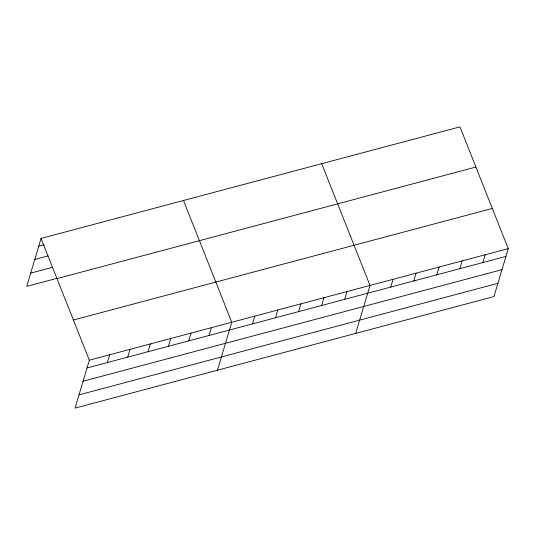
<?xml version="1.0" encoding="UTF-8"?>
<svg xmlns="http://www.w3.org/2000/svg" width="535" height="535" viewBox="0 0 535 535"><rect width="100%" height="100%" fill="white"/><g stroke="black" fill="none" stroke-linecap="round" stroke-linejoin="round"><path stroke-width="0.8" d="M41.041 238.429L89.332 360.189L75.04 408.131L493.959 296.571L508.25 248.628L459.96 126.869L41.041 238.429L26.75 286.372L57.272 278.24M107.361 362.556L109.682 354.772M127.711 357.139L130.032 349.355M148.055 351.716L150.375 343.931M168.405 346.299L170.725 338.515M188.748 340.882L191.069 333.098M209.098 335.465L211.419 327.681M217.471 370.2L231.762 322.257L183.472 200.498M252.487 323.909L254.807 316.125M275.525 317.77L277.846 309.986M298.563 311.637L300.884 303.853M321.609 305.498L323.929 297.714M344.647 299.366L346.968 291.582M355.715 333.385L370.006 285.443L321.716 163.683M390.731 287.094L393.051 279.31M413.769 280.955L416.09 273.171M436.807 274.823L439.128 267.039M459.846 268.684L462.166 260.899M482.891 262.551L485.212 254.767M38.721 246.214L44.198 244.756M34.768 259.468L48.076 255.924M30.702 273.117L52.611 267.286M56.977 278.608L475.896 167.047M73.395 320.01L492.314 208.449M89.332 360.189L508.25 248.628M87.011 367.973L505.929 256.412M83.065 381.228L501.977 269.667M78.993 394.877L497.911 283.316"/></g></svg>
